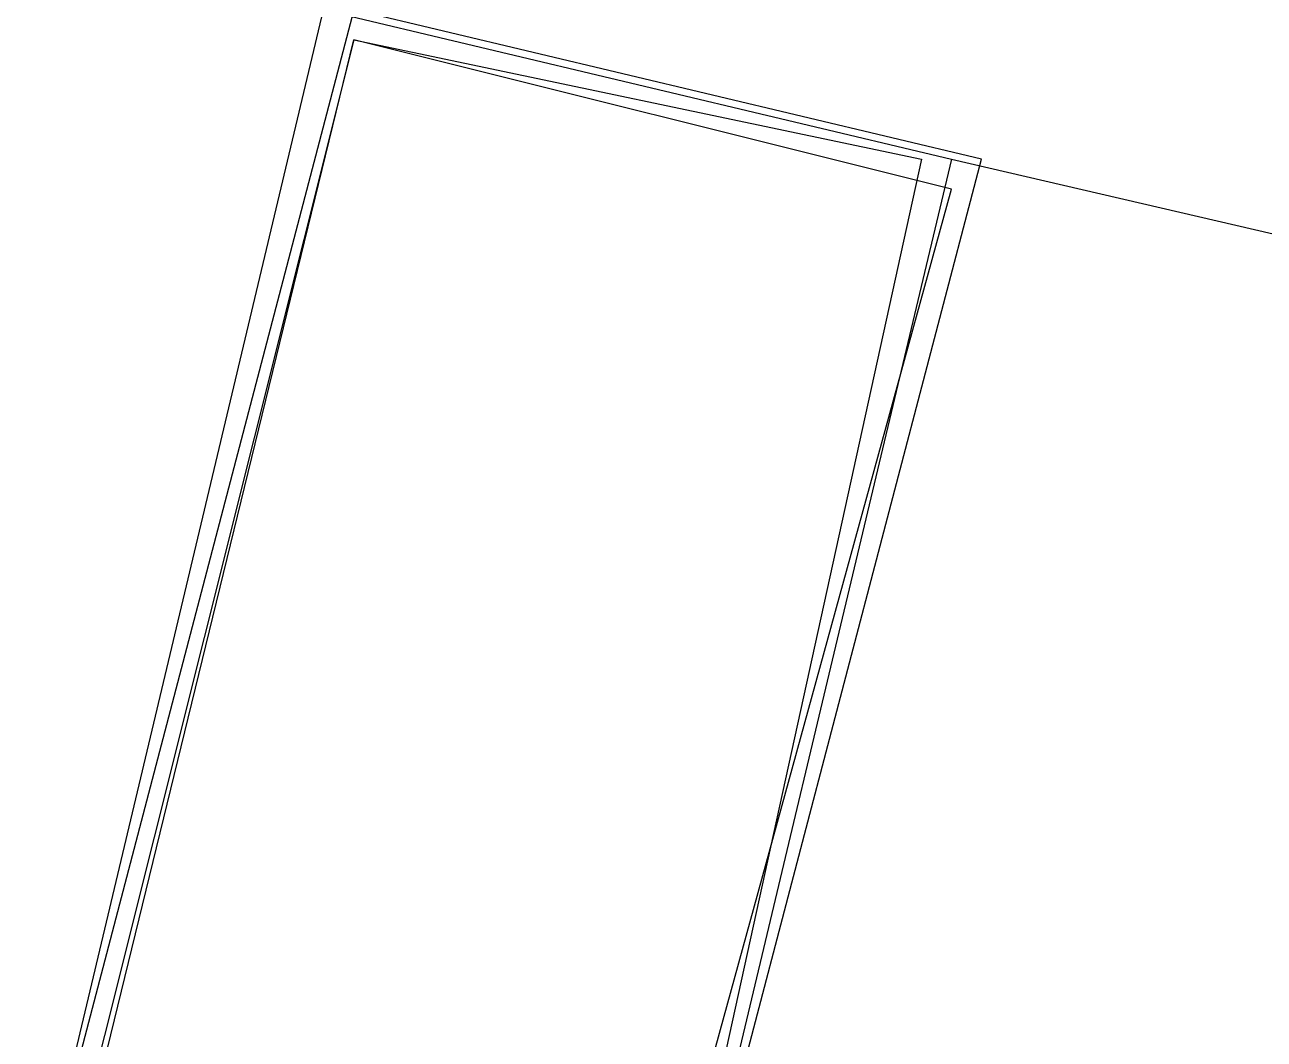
# Model space of a CAD drawing. Header units: feet. Extents: x -84 to 198, y -22 to 181.
# Drawn here: x 32.2 to 32.753, y 20.665 to 21.118 of the extents above; entities that cross this region are included whole.
import ezdxf

# ---------------------------------------------------------------- set-up
doc = ezdxf.new("R2010")
doc.units = ezdxf.units.FT
doc.layers.add('A-LINEA', color=7, linetype='CONTINUOUS')

msp = doc.modelspace()

# ---------------------------------------------------------------- linework, layer by layer
at = {"layer": 'A-LINEA'}
msp.add_line((32.6133, 21.0578), (36.2267, 20.2178), dxfattribs=at)
msp.add_line((32.6133, 21.0578), (36.2267, 20.2178), dxfattribs=at)
for points in [[(32.6267, 21.0578), (32.3467, 21.1244), (32.2, 20.5644), (32.48, 20.4978), (32.6267, 21.0578)], [(32.3333, 21.1244), (32.6133, 21.0578), (32.48, 20.4978), (32.2, 20.5644), (32.3333, 21.1244)], [(32.6267, 21.0578), (32.3467, 21.1244), (32.2, 20.5644), (32.48, 20.4978), (32.6267, 21.0578)], [(32.3333, 21.1244), (32.6133, 21.0578), (32.48, 20.4978), (32.2, 20.5644), (32.3333, 21.1244)], [(32.6133, 21.0444), (32.3467, 21.1111), (32.2133, 20.5778), (32.4667, 20.5111), (32.6133, 21.0444)], [(32.3467, 21.1111), (32.6, 21.0578), (32.48, 20.5111), (32.2133, 20.5644), (32.3467, 21.1111)], [(32.6133, 21.0444), (32.3467, 21.1111), (32.2133, 20.5778), (32.4667, 20.5111), (32.6133, 21.0444)], [(32.3467, 21.1111), (32.6, 21.0578), (32.48, 20.5111), (32.2133, 20.5644), (32.3467, 21.1111)]]:
    msp.add_lwpolyline(points, dxfattribs=at)

doc.saveas('drawing.dxf')
